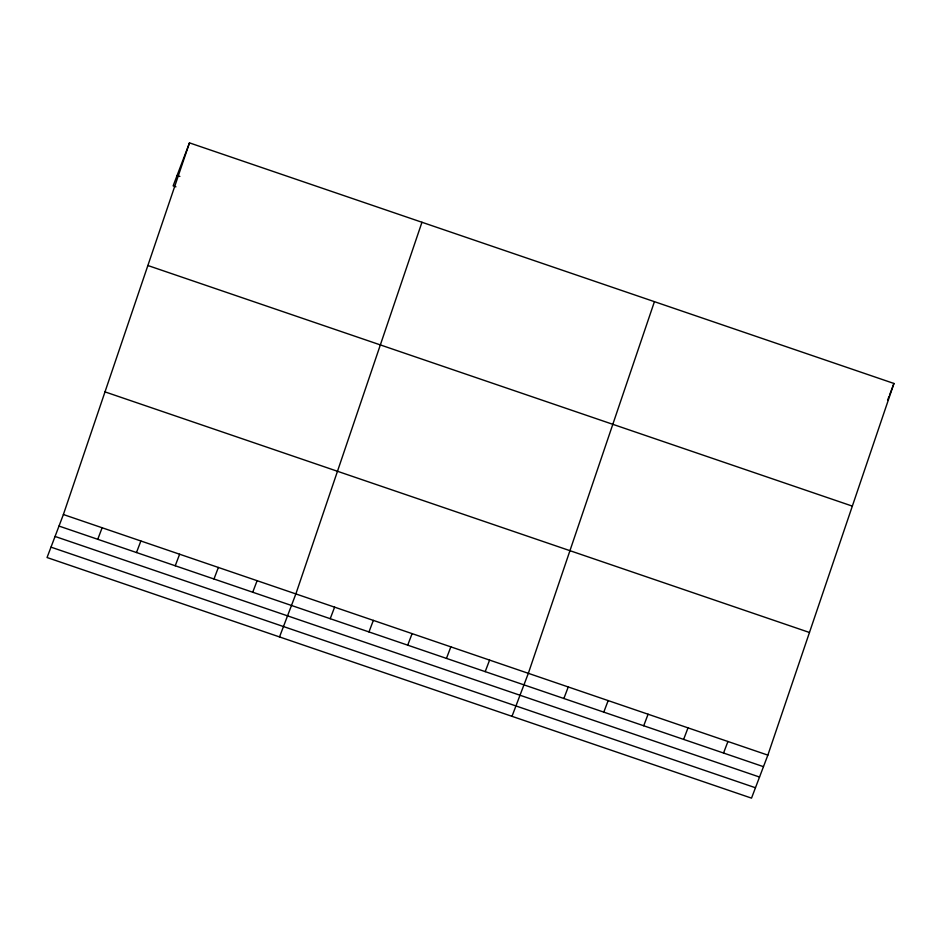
<?xml version="1.0" encoding="UTF-8"?>
<svg xmlns="http://www.w3.org/2000/svg" width="941" height="941" viewBox="0 0 941 941"><rect width="100%" height="100%" fill="white"/><g stroke="black" fill="none" stroke-linecap="round" stroke-linejoin="round"><path stroke-width="1.41" d="M63.388 514.527L189.482 142.867L893.95 383.469L767.856 755.129L751.518 798.133L47.05 557.531L63.388 514.527L767.856 755.129M421.956 222.264L295.862 593.924L279.524 636.928M654.43 301.661L528.336 673.321L511.998 716.324M189.482 142.867L173.144 185.871L175.92 186.824M97.746 539.299L102.134 527.76M136.492 552.532L140.879 540.993M175.238 565.764L179.625 554.225M213.983 578.997L218.371 567.458M252.729 592.23L257.116 580.691M330.22 618.696L334.608 607.157M368.966 631.929L373.354 620.39M407.712 645.161L412.099 633.622M446.457 658.394L450.845 646.855M485.203 671.627L489.591 660.088M563.871 698.493L568.258 686.954M603.793 712.125L608.168 700.586M643.715 725.758L648.09 714.219M683.625 739.391L688.012 727.863M723.547 753.023L727.934 741.496M887.598 400.196L889.069 396.302M889.563 395.008L893.95 383.469M177.096 175.485L179.86 176.438M147.878 265.515L852.334 506.117M105.004 391.879L809.46 632.481M59.001 526.066L763.469 766.668M55.06 536.452L759.528 777.043M50.99 547.144L755.458 787.746"/></g></svg>
